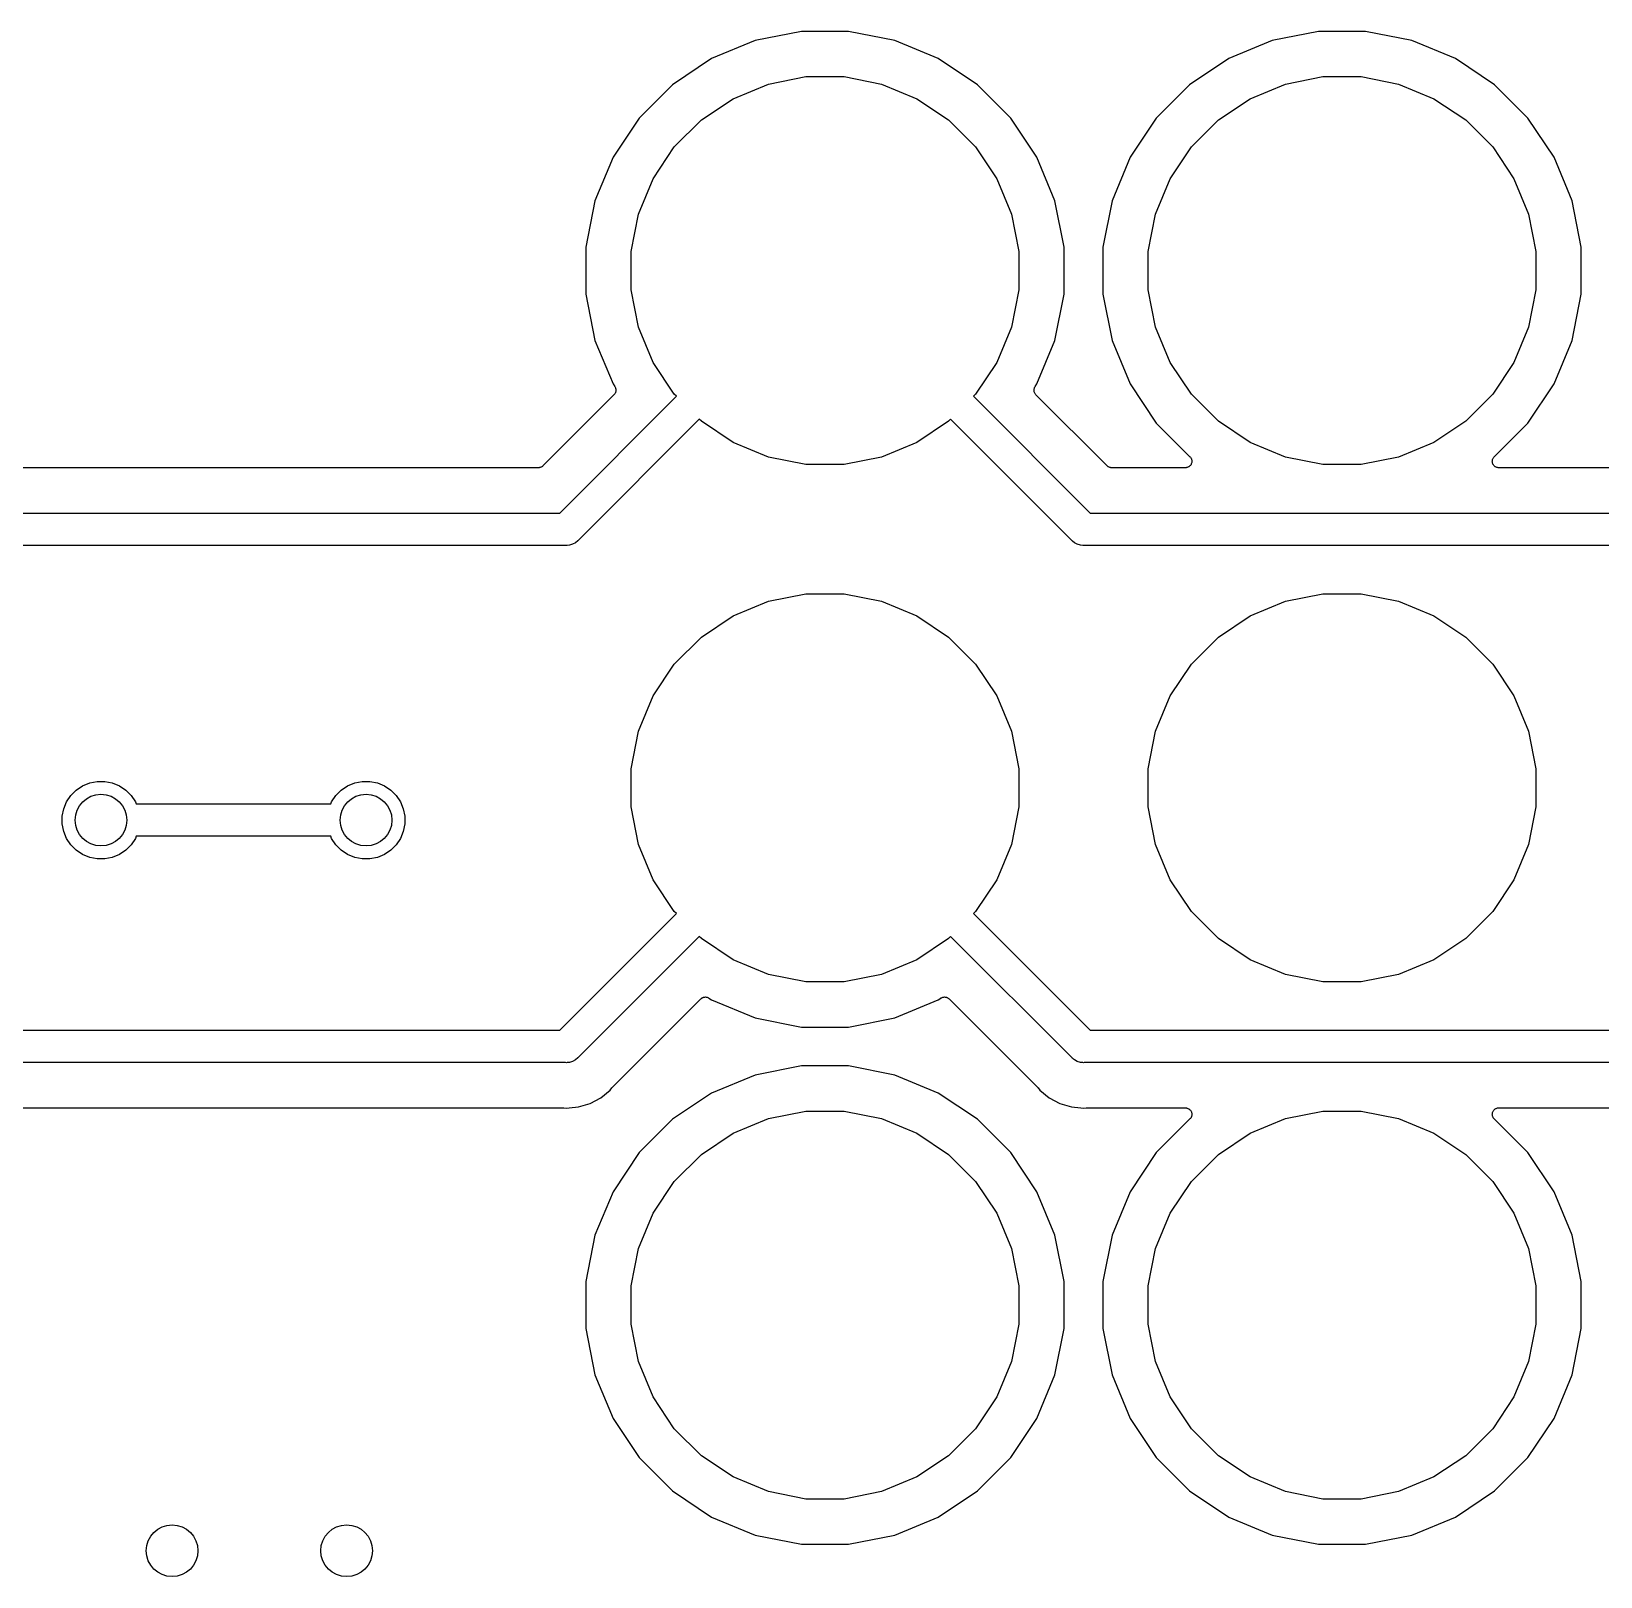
# Model space of a CAD drawing. Extents: x 3.36 to 8.33, y -5.94 to -3.6.
# Drawn here: x 6.1205 to 6.5984, y -5.4606 to -4.9902 of the extents above; entities that cross this region are included whole.
import ezdxf

# ---------------------------------------------------------------- set-up
doc = ezdxf.new("R2010")
doc.units = 0
doc.header["$MEASUREMENT"] = 0
doc.layers.add('BLACK', color=7, linetype='CONTINUOUS')

msp = doc.modelspace()

# ---------------------------------------------------------------- linework, layer by layer
at = {"layer": 'BLACK', "linetype": 'CONTINUOUS'}
for p, q in [((6.34096, -4.99296), (6.3277, -4.99845)), ((6.35503, -4.99016), (6.34096, -4.99296)), ((6.36938, -4.99016), (6.35503, -4.99016)), ((6.38345, -4.99296), (6.36938, -4.99016)), ((6.3967, -4.99845), (6.38345, -4.99296)), ((6.49844, -4.99296), (6.48518, -4.99845)), ((6.51251, -4.99016), (6.49844, -4.99296)), ((6.52686, -4.99016), (6.51251, -4.99016)), ((6.54093, -4.99296), (6.52686, -4.99016)), ((6.55419, -4.99845), (6.54093, -4.99296)), ((6.3277, -4.99845), (6.31578, -5.00642)), ((6.40863, -5.00642), (6.3967, -4.99845)), ((6.48518, -4.99845), (6.47326, -5.00642)), ((6.56611, -5.00642), (6.55419, -4.99845)), ((6.31578, -5.00642), (6.30563, -5.01656)), ((6.33423, -5.01066), (6.34498, -5.00621)), ((6.34498, -5.00621), (6.35639, -5.00394)), ((6.35639, -5.00394), (6.36802, -5.00394)), ((6.36802, -5.00394), (6.37943, -5.00621)), ((6.37943, -5.00621), (6.39018, -5.01066)), ((6.41878, -5.01656), (6.40863, -5.00642)), ((6.47326, -5.00642), (6.46311, -5.01656)), ((6.49171, -5.01066), (6.50246, -5.00621)), ((6.50246, -5.00621), (6.51387, -5.00394)), ((6.51387, -5.00394), (6.5255, -5.00394)), ((6.5255, -5.00394), (6.53691, -5.00621)), ((6.53691, -5.00621), (6.54766, -5.01066)), ((6.57626, -5.01656), (6.56611, -5.00642)), ((6.32456, -5.01712), (6.33423, -5.01066)), ((6.39018, -5.01066), (6.39985, -5.01712)), ((6.48204, -5.01712), (6.49171, -5.01066)), ((6.54766, -5.01066), (6.55733, -5.01712)), ((6.30563, -5.01656), (6.29766, -5.02849)), ((6.31633, -5.02535), (6.32456, -5.01712)), ((6.39985, -5.01712), (6.40808, -5.02535)), ((6.42675, -5.02849), (6.41878, -5.01656)), ((6.46311, -5.01656), (6.45514, -5.02849)), ((6.47381, -5.02535), (6.48204, -5.01712)), ((6.55733, -5.01712), (6.56556, -5.02535)), ((6.58423, -5.02849), (6.57626, -5.01656)), ((6.30987, -5.03502), (6.31633, -5.02535)), ((6.40808, -5.02535), (6.41454, -5.03502)), ((6.46735, -5.03502), (6.47381, -5.02535)), ((6.56556, -5.02535), (6.57202, -5.03502)), ((6.29766, -5.02849), (6.29217, -5.04175)), ((6.43224, -5.04175), (6.42675, -5.02849)), ((6.45514, -5.02849), (6.44965, -5.04175)), ((6.58972, -5.04175), (6.58423, -5.02849)), ((6.30542, -5.04577), (6.30987, -5.03502)), ((6.41454, -5.03502), (6.41899, -5.04577)), ((6.4629, -5.04577), (6.46735, -5.03502)), ((6.57202, -5.03502), (6.57647, -5.04577)), ((6.29217, -5.04175), (6.28937, -5.05582)), ((6.43504, -5.05582), (6.43224, -5.04175)), ((6.44965, -5.04175), (6.44685, -5.05582)), ((6.59252, -5.05582), (6.58972, -5.04175)), ((6.30315, -5.05718), (6.30542, -5.04577)), ((6.41899, -5.04577), (6.42126, -5.05718)), ((6.46063, -5.05718), (6.4629, -5.04577)), ((6.57647, -5.04577), (6.57874, -5.05718)), ((6.28937, -5.05582), (6.28937, -5.07017)), ((6.43504, -5.07017), (6.43504, -5.05582)), ((6.44685, -5.05582), (6.44685, -5.07017)), ((6.59252, -5.07017), (6.59252, -5.05582)), ((6.30315, -5.06881), (6.30315, -5.05718)), ((6.42126, -5.05718), (6.42126, -5.06881)), ((6.46063, -5.06881), (6.46063, -5.05718)), ((6.57874, -5.05718), (6.57874, -5.06881)), ((6.28937, -5.07017), (6.29217, -5.08424)), ((6.30542, -5.08022), (6.30315, -5.06881)), ((6.42126, -5.06881), (6.41899, -5.08022)), ((6.43224, -5.08424), (6.43504, -5.07017)), ((6.44685, -5.07017), (6.44965, -5.08424)), ((6.4629, -5.08022), (6.46063, -5.06881)), ((6.57874, -5.06881), (6.57647, -5.08022)), ((6.58972, -5.08424), (6.59252, -5.07017)), ((6.29217, -5.08424), (6.29766, -5.09749)), ((6.30987, -5.09097), (6.30542, -5.08022)), ((6.41899, -5.08022), (6.41454, -5.09097)), ((6.42675, -5.09749), (6.43224, -5.08424)), ((6.44965, -5.08424), (6.45514, -5.09749)), ((6.46735, -5.09097), (6.4629, -5.08022)), ((6.57647, -5.08022), (6.57202, -5.09097)), ((6.58423, -5.09749), (6.58972, -5.08424)), ((6.31633, -5.10064), (6.30987, -5.09097)), ((6.41454, -5.09097), (6.40808, -5.10064)), ((6.47381, -5.10064), (6.46735, -5.09097)), ((6.57202, -5.09097), (6.56556, -5.10064)), ((6.29766, -5.09749), (6.2982, -5.09831)), ((6.2982, -5.09831), (6.29821, -5.09832)), ((6.29821, -5.09832), (6.29821, -5.09832)), ((6.29821, -5.09832), (6.29821, -5.09832)), ((6.29821, -5.09832), (6.29822, -5.09833)), ((6.29822, -5.09833), (6.2983, -5.09849)), ((6.2983, -5.09849), (6.29839, -5.09866)), ((6.29839, -5.09866), (6.29839, -5.09866)), ((6.29839, -5.09866), (6.29839, -5.09867)), ((6.29839, -5.09867), (6.29845, -5.09885)), ((6.29845, -5.09885), (6.2985, -5.09902)), ((6.2985, -5.09902), (6.2985, -5.09903)), ((6.2985, -5.09903), (6.2985, -5.09904)), ((6.2985, -5.09904), (6.29852, -5.09922)), ((6.42589, -5.0992), (6.42591, -5.09901)), ((6.42591, -5.09901), (6.42592, -5.099)), ((6.42592, -5.099), (6.42597, -5.09882)), ((6.42592, -5.099), (6.42592, -5.099)), ((6.42597, -5.09882), (6.42602, -5.09864)), ((6.42602, -5.09864), (6.42603, -5.09864)), ((6.42603, -5.09863), (6.42612, -5.09847)), ((6.42603, -5.09864), (6.42603, -5.09863)), ((6.42612, -5.09847), (6.42621, -5.09831)), ((6.42621, -5.09831), (6.42675, -5.09749)), ((6.45514, -5.09749), (6.46311, -5.10942)), ((6.57626, -5.10942), (6.58423, -5.09749)), ((6.29796, -5.10079), (6.2763, -5.12245)), ((6.28143, -5.13681), (6.31697, -5.10127)), ((6.29808, -5.10065), (6.29796, -5.10079)), ((6.29819, -5.10051), (6.29808, -5.10065)), ((6.2982, -5.1005), (6.29819, -5.10051)), ((6.29829, -5.10033), (6.2982, -5.10049)), ((6.2982, -5.10049), (6.2982, -5.1005)), ((6.29838, -5.10017), (6.29829, -5.10033)), ((6.29844, -5.09998), (6.29838, -5.10016)), ((6.29838, -5.10016), (6.29838, -5.10016)), ((6.29838, -5.10016), (6.29838, -5.10017)), ((6.29849, -5.0998), (6.29844, -5.09998)), ((6.2985, -5.09979), (6.29849, -5.0998)), ((6.29849, -5.0998), (6.29849, -5.0998)), ((6.29852, -5.0996), (6.2985, -5.09979)), ((6.29852, -5.09922), (6.29853, -5.09941)), ((6.29853, -5.09942), (6.29852, -5.0996)), ((6.29853, -5.09941), (6.29853, -5.09941)), ((6.29853, -5.09941), (6.29853, -5.09942)), ((6.31697, -5.10127), (6.31633, -5.10064)), ((6.40808, -5.10064), (6.40744, -5.10127)), ((6.40744, -5.10127), (6.44298, -5.13681)), ((6.42587, -5.09938), (6.42589, -5.0992)), ((6.42588, -5.09939), (6.42587, -5.09938)), ((6.42589, -5.09958), (6.42587, -5.09939)), ((6.42587, -5.09939), (6.42588, -5.09939)), ((6.42591, -5.09976), (6.42589, -5.09958)), ((6.42591, -5.09977), (6.42591, -5.09976)), ((6.42591, -5.09978), (6.42591, -5.09977)), ((6.42596, -5.09995), (6.42591, -5.09978)), ((6.42602, -5.10013), (6.42596, -5.09995)), ((6.42602, -5.10014), (6.42602, -5.10013)), ((6.42611, -5.10031), (6.42602, -5.10014)), ((6.42602, -5.10014), (6.42602, -5.10014)), ((6.42619, -5.10047), (6.42611, -5.10031)), ((6.4262, -5.10048), (6.42619, -5.10047)), ((6.42632, -5.10063), (6.4262, -5.10048)), ((6.4262, -5.10048), (6.4262, -5.10048)), ((6.42643, -5.10077), (6.42632, -5.10063)), ((6.42644, -5.10078), (6.42643, -5.10077)), ((6.42645, -5.10079), (6.42644, -5.10078)), ((6.42644, -5.10078), (6.42644, -5.10078)), ((6.42644, -5.10078), (6.42644, -5.10078)), ((6.44811, -5.12245), (6.42645, -5.10079)), ((6.48204, -5.10886), (6.47381, -5.10064)), ((6.56556, -5.10064), (6.55733, -5.10886)), ((6.32393, -5.10823), (6.28712, -5.14504)), ((6.32456, -5.10886), (6.32393, -5.10823)), ((6.40048, -5.10823), (6.39985, -5.10886)), ((6.43729, -5.14504), (6.40048, -5.10823)), ((6.33423, -5.11533), (6.32456, -5.10886)), ((6.39985, -5.10886), (6.39018, -5.11533)), ((6.46311, -5.10942), (6.47336, -5.11967)), ((6.49171, -5.11533), (6.48204, -5.10886)), ((6.55733, -5.10886), (6.54766, -5.11533)), ((6.56601, -5.11967), (6.57626, -5.10942)), ((6.34498, -5.11978), (6.33423, -5.11533)), ((6.39018, -5.11533), (6.37943, -5.11978)), ((6.50246, -5.11978), (6.49171, -5.11533)), ((6.54766, -5.11533), (6.53691, -5.11978)), ((6.2749, -5.12303), (5.93748, -5.12303)), ((6.27508, -5.12301), (6.2749, -5.12303)), ((6.27527, -5.123), (6.27508, -5.12301)), ((6.27528, -5.123), (6.27527, -5.123)), ((6.27529, -5.12299), (6.27528, -5.123)), ((6.27546, -5.12294), (6.27529, -5.12299)), ((6.27563, -5.12289), (6.27546, -5.12294)), ((6.27564, -5.12289), (6.27563, -5.12289)), ((6.27565, -5.12288), (6.27564, -5.12289)), ((6.27581, -5.1228), (6.27565, -5.12288)), ((6.27598, -5.12271), (6.27581, -5.1228)), ((6.27599, -5.1227), (6.27598, -5.12271)), ((6.27598, -5.12271), (6.27598, -5.12271)), ((6.27614, -5.12259), (6.27599, -5.1227)), ((6.27628, -5.12247), (6.27614, -5.12259)), ((6.27629, -5.12246), (6.27628, -5.12247)), ((6.2763, -5.12245), (6.27629, -5.12246)), ((6.27629, -5.12246), (6.27629, -5.12246)), ((6.27629, -5.12246), (6.27629, -5.12246)), ((6.35639, -5.12205), (6.34498, -5.11978)), ((6.36802, -5.12205), (6.35639, -5.12205)), ((6.37943, -5.11978), (6.36802, -5.12205)), ((6.44825, -5.12257), (6.44811, -5.12245)), ((6.44839, -5.12269), (6.44825, -5.12257)), ((6.4484, -5.12269), (6.44839, -5.12269)), ((6.44841, -5.1227), (6.4484, -5.12269)), ((6.44857, -5.12279), (6.44841, -5.1227)), ((6.44873, -5.12287), (6.44857, -5.12279)), ((6.44874, -5.12288), (6.44873, -5.12287)), ((6.44875, -5.12288), (6.44874, -5.12288)), ((6.44893, -5.12293), (6.44875, -5.12288)), ((6.4491, -5.12299), (6.44893, -5.12293)), ((6.44911, -5.12299), (6.4491, -5.12299)), ((6.44912, -5.12299), (6.44911, -5.12299)), ((6.4493, -5.12301), (6.44912, -5.12299)), ((6.44948, -5.12303), (6.4493, -5.12301)), ((6.4495, -5.12303), (6.44948, -5.12303)), ((6.44951, -5.12303), (6.4495, -5.12303)), ((6.4495, -5.12303), (6.4495, -5.12303)), ((6.4495, -5.12303), (6.4495, -5.12303)), ((6.47197, -5.12303), (6.44951, -5.12303)), ((6.47215, -5.12301), (6.47197, -5.12303)), ((6.47234, -5.123), (6.47215, -5.12301)), ((6.47235, -5.12299), (6.47234, -5.123)), ((6.47253, -5.12294), (6.47235, -5.12299)), ((6.47235, -5.12299), (6.47235, -5.12299)), ((6.47271, -5.12289), (6.47253, -5.12294)), ((6.47272, -5.12288), (6.47271, -5.12289)), ((6.47289, -5.12279), (6.47272, -5.12288)), ((6.47272, -5.12288), (6.47272, -5.12288)), ((6.47305, -5.12271), (6.47289, -5.12279)), ((6.47306, -5.1227), (6.47305, -5.1227)), ((6.47305, -5.1227), (6.47305, -5.12271)), ((6.47321, -5.12258), (6.47306, -5.1227)), ((6.47335, -5.12246), (6.47321, -5.12258)), ((6.47336, -5.12246), (6.47335, -5.12246)), ((6.47335, -5.12246), (6.47335, -5.12246)), ((6.47336, -5.11967), (6.47337, -5.11969)), ((6.47348, -5.12231), (6.47336, -5.12246)), ((6.47337, -5.11969), (6.47337, -5.11969)), ((6.47337, -5.11969), (6.47338, -5.11969)), ((6.47338, -5.11969), (6.47338, -5.11969)), ((6.47338, -5.11969), (6.47349, -5.11983)), ((6.4736, -5.12217), (6.47348, -5.12231)), ((6.47349, -5.11983), (6.47362, -5.11999)), ((6.47369, -5.12199), (6.4736, -5.12216)), ((6.4736, -5.12216), (6.4736, -5.12217)), ((6.4736, -5.12217), (6.4736, -5.12217)), ((6.47362, -5.11999), (6.47362, -5.11999)), ((6.47362, -5.11999), (6.47362, -5.11999)), ((6.47362, -5.11999), (6.47371, -5.12016)), ((6.47378, -5.12183), (6.47369, -5.12199)), ((6.47371, -5.12016), (6.47379, -5.12033)), ((6.47384, -5.12164), (6.47378, -5.12183)), ((6.47378, -5.12183), (6.47378, -5.12183)), ((6.47378, -5.12183), (6.47378, -5.12183)), ((6.47379, -5.12033), (6.47379, -5.12033)), ((6.47379, -5.12033), (6.4738, -5.12033)), ((6.4738, -5.12033), (6.47385, -5.12052)), ((6.4739, -5.12147), (6.47384, -5.12164)), ((6.47385, -5.12052), (6.4739, -5.12069)), ((6.4739, -5.12069), (6.4739, -5.1207)), ((6.4739, -5.1207), (6.4739, -5.1207)), ((6.4739, -5.1207), (6.47392, -5.12089)), ((6.47392, -5.12127), (6.4739, -5.12146)), ((6.4739, -5.12146), (6.4739, -5.12146)), ((6.4739, -5.12146), (6.4739, -5.12147)), ((6.47392, -5.12089), (6.47394, -5.12108)), ((6.47394, -5.12108), (6.47392, -5.12127)), ((6.47394, -5.12108), (6.47394, -5.12108)), ((6.47394, -5.12108), (6.47394, -5.12108)), ((6.51387, -5.12205), (6.50246, -5.11978)), ((6.5255, -5.12205), (6.51387, -5.12205)), ((6.53691, -5.11978), (6.5255, -5.12205)), ((6.56543, -5.12105), (6.56545, -5.12086)), ((6.56543, -5.12106), (6.56543, -5.12105)), ((6.56543, -5.12105), (6.56543, -5.12105)), ((6.56545, -5.12125), (6.56543, -5.12106)), ((6.56545, -5.12086), (6.56547, -5.12067)), ((6.56547, -5.12143), (6.56545, -5.12125)), ((6.56547, -5.12067), (6.56553, -5.12048)), ((6.56547, -5.12067), (6.56547, -5.12067)), ((6.56547, -5.12067), (6.56547, -5.12067)), ((6.56547, -5.12144), (6.56547, -5.12143)), ((6.56547, -5.12143), (6.56547, -5.12143)), ((6.56552, -5.12162), (6.56547, -5.12144)), ((6.56558, -5.1218), (6.56552, -5.12162)), ((6.56553, -5.12048), (6.56558, -5.12031)), ((6.56558, -5.12031), (6.56559, -5.1203)), ((6.56558, -5.12181), (6.56558, -5.1218)), ((6.56558, -5.1218), (6.56558, -5.1218)), ((6.56567, -5.12198), (6.56558, -5.12181)), ((6.56559, -5.1203), (6.56568, -5.12013)), ((6.56559, -5.1203), (6.56559, -5.1203)), ((6.56575, -5.12214), (6.56567, -5.12198)), ((6.56568, -5.12013), (6.56577, -5.11997)), ((6.56576, -5.12214), (6.56575, -5.12214)), ((6.56576, -5.12215), (6.56576, -5.12214)), ((6.56588, -5.1223), (6.56576, -5.12215)), ((6.56577, -5.11996), (6.56589, -5.11981)), ((6.56577, -5.11997), (6.56577, -5.11996)), ((6.56577, -5.11997), (6.56577, -5.11997)), ((6.566, -5.12244), (6.56588, -5.1223)), ((6.56589, -5.11981), (6.56601, -5.11967)), ((6.566, -5.12245), (6.566, -5.12244)), ((6.566, -5.12244), (6.566, -5.12244)), ((6.56614, -5.12257), (6.566, -5.12245)), ((6.56601, -5.11967), (6.56601, -5.11967)), ((6.56601, -5.11967), (6.56601, -5.11967)), ((6.56601, -5.11967), (6.56601, -5.11967)), ((6.56629, -5.12269), (6.56614, -5.12257)), ((6.5663, -5.12269), (6.56629, -5.12269)), ((6.56629, -5.12269), (6.56629, -5.12269)), ((6.56646, -5.12278), (6.5663, -5.12269)), ((6.56663, -5.12287), (6.56646, -5.12278)), ((6.56681, -5.12293), (6.56663, -5.12287)), ((6.56663, -5.12287), (6.56663, -5.12287)), ((6.56663, -5.12287), (6.56663, -5.12287)), ((6.56699, -5.12299), (6.56681, -5.12293)), ((6.567, -5.12299), (6.56699, -5.12299)), ((6.56719, -5.12301), (6.567, -5.12299)), ((6.567, -5.12299), (6.567, -5.12299)), ((6.56737, -5.12303), (6.56719, -5.12301)), ((6.56738, -5.12303), (6.56737, -5.12303)), ((6.5674, -5.12303), (6.56738, -5.12303)), ((6.56738, -5.12303), (6.56738, -5.12303)), ((6.56738, -5.12303), (6.56738, -5.12303)), ((6.78048, -5.12303), (6.5674, -5.12303)), ((5.81306, -5.13681), (6.28143, -5.13681)), ((6.44298, -5.13681), (6.78125, -5.13681)), ((6.28322, -5.14665), (5.81126, -5.14665)), ((6.28346, -5.14668), (6.28322, -5.14665)), ((6.28371, -5.14665), (6.28346, -5.14668)), ((6.28443, -5.14658), (6.28371, -5.14665)), ((6.28371, -5.14665), (6.28371, -5.14665)), ((6.28536, -5.1463), (6.28443, -5.14658)), ((6.28621, -5.14584), (6.28536, -5.1463)), ((6.28696, -5.14523), (6.28621, -5.14584)), ((6.28712, -5.14504), (6.28696, -5.14523)), ((6.43745, -5.14523), (6.43729, -5.14504)), ((6.43764, -5.14538), (6.43745, -5.14523)), ((6.4382, -5.14584), (6.43764, -5.14538)), ((6.43764, -5.14538), (6.43764, -5.14538)), ((6.43861, -5.14607), (6.4382, -5.14584)), ((6.43905, -5.1463), (6.43861, -5.14607)), ((6.43998, -5.14658), (6.43905, -5.1463)), ((6.4407, -5.14665), (6.43998, -5.14658)), ((6.44094, -5.14668), (6.4407, -5.14665)), ((6.4407, -5.14665), (6.4407, -5.14665)), ((6.44119, -5.14665), (6.44094, -5.14668)), ((6.77657, -5.14665), (6.44119, -5.14665)), ((6.33423, -5.16814), (6.34498, -5.16369)), ((6.34498, -5.16369), (6.35639, -5.16142)), ((6.35639, -5.16142), (6.36802, -5.16142)), ((6.36802, -5.16142), (6.37943, -5.16369)), ((6.37943, -5.16369), (6.39018, -5.16814)), ((6.49171, -5.16814), (6.50246, -5.16369)), ((6.50246, -5.16369), (6.51387, -5.16142)), ((6.51387, -5.16142), (6.5255, -5.16142)), ((6.5255, -5.16142), (6.53691, -5.16369)), ((6.53691, -5.16369), (6.54766, -5.16814)), ((6.32456, -5.1746), (6.33423, -5.16814)), ((6.39018, -5.16814), (6.39985, -5.1746)), ((6.48204, -5.1746), (6.49171, -5.16814)), ((6.54766, -5.16814), (6.55733, -5.1746)), ((6.31633, -5.18283), (6.32456, -5.1746)), ((6.39985, -5.1746), (6.40808, -5.18283)), ((6.47381, -5.18283), (6.48204, -5.1746)), ((6.55733, -5.1746), (6.56556, -5.18283)), ((6.30987, -5.1925), (6.31633, -5.18283)), ((6.40808, -5.18283), (6.41454, -5.1925)), ((6.46735, -5.1925), (6.47381, -5.18283)), ((6.56556, -5.18283), (6.57202, -5.1925)), ((6.30542, -5.20325), (6.30987, -5.1925)), ((6.41454, -5.1925), (6.41899, -5.20325)), ((6.4629, -5.20325), (6.46735, -5.1925)), ((6.57202, -5.1925), (6.57647, -5.20325)), ((6.30315, -5.21466), (6.30542, -5.20325)), ((6.41899, -5.20325), (6.42126, -5.21466)), ((6.46063, -5.21466), (6.4629, -5.20325)), ((6.57647, -5.20325), (6.57874, -5.21466)), ((6.13829, -5.21896), (6.14057, -5.2185)), ((6.14057, -5.2185), (6.1429, -5.2185)), ((6.1429, -5.2185), (6.14518, -5.21896)), ((6.219, -5.21896), (6.22128, -5.2185)), ((6.22128, -5.2185), (6.2236, -5.2185)), ((6.2236, -5.2185), (6.22589, -5.21896)), ((6.30315, -5.22629), (6.30315, -5.21466)), ((6.42126, -5.21466), (6.42126, -5.22629)), ((6.46063, -5.22629), (6.46063, -5.21466)), ((6.57874, -5.21466), (6.57874, -5.22629)), ((6.13127, -5.22472), (6.13256, -5.22279)), ((6.13256, -5.22279), (6.1342, -5.22114)), ((6.1342, -5.22114), (6.13614, -5.21985)), ((6.13614, -5.21985), (6.13829, -5.21896)), ((6.14518, -5.21896), (6.14733, -5.21985)), ((6.14733, -5.21985), (6.14926, -5.22114)), ((6.14926, -5.22114), (6.15091, -5.22279)), ((6.15091, -5.22279), (6.1522, -5.22472)), ((6.21197, -5.22472), (6.21327, -5.22279)), ((6.21327, -5.22279), (6.21491, -5.22114)), ((6.21491, -5.22114), (6.21685, -5.21985)), ((6.21685, -5.21985), (6.219, -5.21896)), ((6.22589, -5.21896), (6.22804, -5.21985)), ((6.22804, -5.21985), (6.22997, -5.22114)), ((6.22997, -5.22114), (6.23162, -5.22279)), ((6.23162, -5.22279), (6.23291, -5.22472)), ((6.12992, -5.22915), (6.13038, -5.22687)), ((6.13038, -5.22687), (6.13127, -5.22472)), ((6.1522, -5.22472), (6.15248, -5.22539)), ((6.15248, -5.22539), (6.2117, -5.22539)), ((6.2117, -5.22539), (6.21197, -5.22472)), ((6.23291, -5.22472), (6.2338, -5.22687)), ((6.2338, -5.22687), (6.23425, -5.22915)), ((6.30542, -5.2377), (6.30315, -5.22629)), ((6.42126, -5.22629), (6.41899, -5.2377)), ((6.4629, -5.2377), (6.46063, -5.22629)), ((6.57874, -5.22629), (6.57647, -5.2377)), ((6.12992, -5.23148), (6.12992, -5.22915)), ((6.13038, -5.23376), (6.12992, -5.23148)), ((6.23425, -5.23148), (6.2338, -5.23376)), ((6.23425, -5.22915), (6.23425, -5.23148)), ((6.13127, -5.23591), (6.13038, -5.23376)), ((6.13256, -5.23784), (6.13127, -5.23591)), ((6.1522, -5.23591), (6.15091, -5.23784)), ((6.15248, -5.23524), (6.1522, -5.23591)), ((6.2117, -5.23524), (6.15248, -5.23524)), ((6.21197, -5.23591), (6.2117, -5.23524)), ((6.21327, -5.23784), (6.21197, -5.23591)), ((6.23291, -5.23591), (6.23162, -5.23784)), ((6.2338, -5.23376), (6.23291, -5.23591)), ((6.30987, -5.24845), (6.30542, -5.2377)), ((6.41899, -5.2377), (6.41454, -5.24845)), ((6.46735, -5.24845), (6.4629, -5.2377)), ((6.57647, -5.2377), (6.57202, -5.24845)), ((6.1342, -5.23949), (6.13256, -5.23784)), ((6.13614, -5.24078), (6.1342, -5.23949)), ((6.13829, -5.24167), (6.13614, -5.24078)), ((6.14057, -5.24213), (6.13829, -5.24167)), ((6.1429, -5.24213), (6.14057, -5.24213)), ((6.14518, -5.24167), (6.1429, -5.24213)), ((6.14733, -5.24078), (6.14518, -5.24167)), ((6.14926, -5.23949), (6.14733, -5.24078)), ((6.15091, -5.23784), (6.14926, -5.23949)), ((6.21491, -5.23949), (6.21327, -5.23784)), ((6.21685, -5.24078), (6.21491, -5.23949)), ((6.219, -5.24167), (6.21685, -5.24078)), ((6.22128, -5.24213), (6.219, -5.24167)), ((6.2236, -5.24213), (6.22128, -5.24213)), ((6.22589, -5.24167), (6.2236, -5.24213)), ((6.22804, -5.24078), (6.22589, -5.24167)), ((6.22997, -5.23949), (6.22804, -5.24078)), ((6.23162, -5.23784), (6.22997, -5.23949)), ((6.31633, -5.25812), (6.30987, -5.24845)), ((6.41454, -5.24845), (6.40808, -5.25812)), ((6.47381, -5.25812), (6.46735, -5.24845)), ((6.57202, -5.24845), (6.56556, -5.25812)), ((6.28143, -5.29429), (6.31697, -5.25875)), ((6.31697, -5.25875), (6.31633, -5.25812)), ((6.40808, -5.25812), (6.40744, -5.25875)), ((6.40744, -5.25875), (6.44298, -5.29429)), ((6.48204, -5.26634), (6.47381, -5.25812)), ((6.56556, -5.25812), (6.55733, -5.26634)), ((6.32393, -5.26571), (6.28712, -5.30252)), ((6.32456, -5.26634), (6.32393, -5.26571)), ((6.33423, -5.27281), (6.32456, -5.26634)), ((6.39985, -5.26634), (6.39018, -5.27281)), ((6.40048, -5.26571), (6.39985, -5.26634)), ((6.43729, -5.30252), (6.40048, -5.26571)), ((6.49171, -5.27281), (6.48204, -5.26634)), ((6.55733, -5.26634), (6.54766, -5.27281)), ((6.34498, -5.27726), (6.33423, -5.27281)), ((6.39018, -5.27281), (6.37943, -5.27726)), ((6.50246, -5.27726), (6.49171, -5.27281)), ((6.54766, -5.27281), (6.53691, -5.27726)), ((6.35639, -5.27953), (6.34498, -5.27726)), ((6.36802, -5.27953), (6.35639, -5.27953)), ((6.37943, -5.27726), (6.36802, -5.27953)), ((6.51387, -5.27953), (6.50246, -5.27726)), ((6.5255, -5.27953), (6.51387, -5.27953)), ((6.53691, -5.27726), (6.5255, -5.27953)), ((6.29741, -5.31172), (6.32441, -5.28472)), ((6.32441, -5.28471), (6.32442, -5.2847)), ((6.32441, -5.28472), (6.32441, -5.28471)), ((6.32441, -5.28471), (6.32441, -5.28471)), ((6.32441, -5.28471), (6.32441, -5.28471)), ((6.32442, -5.2847), (6.32457, -5.28459)), ((6.32457, -5.28459), (6.32471, -5.28447)), ((6.32471, -5.28447), (6.32472, -5.28446)), ((6.32472, -5.28446), (6.32473, -5.28446)), ((6.32473, -5.28446), (6.32489, -5.28437)), ((6.32489, -5.28437), (6.32505, -5.28429)), ((6.32505, -5.28429), (6.32506, -5.28429)), ((6.32506, -5.28429), (6.32507, -5.28428)), ((6.32507, -5.28428), (6.32524, -5.28423)), ((6.32524, -5.28423), (6.32542, -5.28418)), ((6.32542, -5.28418), (6.32543, -5.28418)), ((6.32543, -5.28418), (6.32544, -5.28418)), ((6.32544, -5.28418), (6.32562, -5.28416)), ((6.32562, -5.28416), (6.3258, -5.28414)), ((6.3258, -5.28414), (6.32581, -5.28414)), ((6.32581, -5.28414), (6.32582, -5.28414)), ((6.32582, -5.28414), (6.326, -5.28416)), ((6.326, -5.28416), (6.32618, -5.28418)), ((6.32618, -5.28418), (6.32619, -5.28418)), ((6.32619, -5.28418), (6.3262, -5.28418)), ((6.3262, -5.28418), (6.32637, -5.28424)), ((6.32637, -5.28424), (6.32655, -5.28429)), ((6.32655, -5.28429), (6.32656, -5.2843)), ((6.32656, -5.2843), (6.32657, -5.2843)), ((6.32657, -5.2843), (6.32673, -5.28439)), ((6.32673, -5.28439), (6.32689, -5.28447)), ((6.32689, -5.28447), (6.3277, -5.28502)), ((6.3277, -5.28502), (6.34096, -5.29051)), ((6.38345, -5.29051), (6.3967, -5.28502)), ((6.3967, -5.28502), (6.39752, -5.28447)), ((6.39752, -5.28447), (6.39753, -5.28447)), ((6.39753, -5.28447), (6.39754, -5.28446)), ((6.39753, -5.28447), (6.39753, -5.28447)), ((6.39753, -5.28447), (6.39753, -5.28447)), ((6.39754, -5.28446), (6.3977, -5.28438)), ((6.3977, -5.28438), (6.39787, -5.28429)), ((6.39787, -5.28429), (6.39788, -5.28429)), ((6.39788, -5.28428), (6.39806, -5.28423)), ((6.39788, -5.28429), (6.39788, -5.28428)), ((6.39806, -5.28423), (6.39824, -5.28418)), ((6.39824, -5.28418), (6.39824, -5.28418)), ((6.39824, -5.28418), (6.39825, -5.28418)), ((6.39825, -5.28418), (6.39843, -5.28416)), ((6.39843, -5.28416), (6.39862, -5.28414)), ((6.39862, -5.28414), (6.39863, -5.28414)), ((6.39863, -5.28414), (6.39863, -5.28414)), ((6.39863, -5.28414), (6.39882, -5.28416)), ((6.39882, -5.28416), (6.399, -5.28418)), ((6.399, -5.28418), (6.39901, -5.28418)), ((6.39901, -5.28418), (6.39902, -5.28418)), ((6.39902, -5.28418), (6.39919, -5.28424)), ((6.39919, -5.28424), (6.39937, -5.28429)), ((6.39937, -5.28429), (6.39938, -5.2843)), ((6.39938, -5.2843), (6.39938, -5.2843)), ((6.39938, -5.2843), (6.39954, -5.28439)), ((6.39954, -5.28439), (6.39971, -5.28447)), ((6.39971, -5.28447), (6.39971, -5.28448)), ((6.39971, -5.28448), (6.39972, -5.28448)), ((6.39972, -5.28448), (6.39986, -5.2846)), ((6.39986, -5.2846), (6.4, -5.28472)), ((6.4, -5.28472), (6.427, -5.31172)), ((5.81306, -5.29429), (6.28143, -5.29429)), ((6.34096, -5.29051), (6.35503, -5.29331)), ((6.35503, -5.29331), (6.36938, -5.29331)), ((6.36938, -5.29331), (6.38345, -5.29051)), ((6.44298, -5.29429), (6.67429, -5.29429)), ((6.28322, -5.30413), (5.81126, -5.30413)), ((6.28346, -5.30416), (6.28322, -5.30413)), ((6.28371, -5.30413), (6.28346, -5.30416)), ((6.28443, -5.30406), (6.28371, -5.30413)), ((6.28371, -5.30413), (6.28371, -5.30413)), ((6.28536, -5.30378), (6.28443, -5.30406)), ((6.28621, -5.30332), (6.28536, -5.30378)), ((6.28696, -5.30271), (6.28621, -5.30332)), ((6.28712, -5.30252), (6.28696, -5.30271)), ((6.43745, -5.30271), (6.43729, -5.30252)), ((6.43764, -5.30286), (6.43745, -5.30271)), ((6.4382, -5.30332), (6.43764, -5.30286)), ((6.43764, -5.30286), (6.43764, -5.30286)), ((6.43905, -5.30378), (6.4382, -5.30332)), ((6.43998, -5.30406), (6.43905, -5.30378)), ((6.4407, -5.30413), (6.43998, -5.30406)), ((6.44094, -5.30416), (6.4407, -5.30413)), ((6.4407, -5.30413), (6.4407, -5.30413)), ((6.44119, -5.30413), (6.44094, -5.30416)), ((6.67429, -5.30413), (6.44119, -5.30413)), ((6.34096, -5.30792), (6.3277, -5.31341)), ((6.35503, -5.30512), (6.34096, -5.30792)), ((6.36938, -5.30512), (6.35503, -5.30512)), ((6.38345, -5.30792), (6.36938, -5.30512)), ((6.3967, -5.31341), (6.38345, -5.30792)), ((6.2939, -5.31484), (6.29675, -5.3125)), ((6.29675, -5.3125), (6.29728, -5.31186)), ((6.29728, -5.31186), (6.29729, -5.31184)), ((6.29729, -5.31184), (6.29735, -5.31178)), ((6.29735, -5.31178), (6.29741, -5.31172)), ((6.3277, -5.31341), (6.31578, -5.32138)), ((6.40863, -5.32138), (6.3967, -5.31341)), ((6.427, -5.31172), (6.42702, -5.31174)), ((6.42702, -5.31174), (6.42707, -5.3118)), ((6.42707, -5.3118), (6.42713, -5.31186)), ((6.42713, -5.31186), (6.42766, -5.3125)), ((6.42766, -5.3125), (6.43051, -5.31484)), ((5.93748, -5.31791), (6.28245, -5.31791)), ((6.28245, -5.31791), (6.28248, -5.31791)), ((6.28248, -5.31791), (6.28256, -5.31792)), ((6.28256, -5.31792), (6.28264, -5.31792)), ((6.28264, -5.31792), (6.28346, -5.318)), ((6.28346, -5.318), (6.28429, -5.31792)), ((6.28429, -5.31792), (6.28713, -5.31764)), ((6.28429, -5.31792), (6.28429, -5.31792)), ((6.28713, -5.31764), (6.29066, -5.31657)), ((6.29066, -5.31657), (6.2939, -5.31484)), ((6.34498, -5.32117), (6.35639, -5.3189)), ((6.35639, -5.3189), (6.36802, -5.3189)), ((6.36802, -5.3189), (6.37943, -5.32117)), ((6.43051, -5.31484), (6.43375, -5.31657)), ((6.43375, -5.31657), (6.43728, -5.31764)), ((6.43728, -5.31764), (6.44012, -5.31792)), ((6.44012, -5.31792), (6.44012, -5.31792)), ((6.44012, -5.31792), (6.44094, -5.318)), ((6.44094, -5.318), (6.44177, -5.31792)), ((6.44177, -5.31792), (6.44179, -5.31792)), ((6.44179, -5.31792), (6.44188, -5.31792)), ((6.44188, -5.31792), (6.44196, -5.31791)), ((6.44196, -5.31791), (6.47197, -5.31791)), ((6.47197, -5.31791), (6.47199, -5.31791)), ((6.47199, -5.31791), (6.47199, -5.31791)), ((6.47199, -5.31791), (6.47199, -5.31791)), ((6.47199, -5.31791), (6.472, -5.31791)), ((6.472, -5.31791), (6.47218, -5.31793)), ((6.47218, -5.31793), (6.47237, -5.31795)), ((6.47237, -5.31795), (6.47237, -5.31796)), ((6.47237, -5.31796), (6.47238, -5.31796)), ((6.47238, -5.31796), (6.47256, -5.31801)), ((6.47256, -5.31801), (6.47274, -5.31807)), ((6.47274, -5.31807), (6.47274, -5.31807)), ((6.47274, -5.31807), (6.47274, -5.31807)), ((6.47274, -5.31807), (6.47291, -5.31817)), ((6.47291, -5.31817), (6.47307, -5.31825)), ((6.47307, -5.31825), (6.47308, -5.31826)), ((6.47308, -5.31826), (6.47308, -5.31826)), ((6.47308, -5.31826), (6.47323, -5.31838)), ((6.47323, -5.31838), (6.47337, -5.3185)), ((6.47337, -5.3185), (6.47337, -5.3185)), ((6.47337, -5.3185), (6.47337, -5.3185)), ((6.47337, -5.3185), (6.47349, -5.31865)), ((6.47349, -5.31865), (6.47361, -5.3188)), ((6.47361, -5.3188), (6.47361, -5.3188)), ((6.47361, -5.3188), (6.47362, -5.3188)), ((6.47362, -5.3188), (6.4737, -5.31897)), ((6.50246, -5.32117), (6.51387, -5.3189)), ((6.51387, -5.3189), (6.5255, -5.3189)), ((6.5255, -5.3189), (6.53691, -5.32117)), ((6.56559, -5.31911), (6.56568, -5.31895)), ((6.56568, -5.31895), (6.56577, -5.31878)), ((6.56577, -5.31878), (6.56589, -5.31863)), ((6.56577, -5.31878), (6.56577, -5.31878)), ((6.56577, -5.31878), (6.56577, -5.31878)), ((6.56589, -5.31863), (6.56601, -5.31849)), ((6.56601, -5.31849), (6.56602, -5.31848)), ((6.56602, -5.31848), (6.56616, -5.31836)), ((6.56602, -5.31848), (6.56602, -5.31848)), ((6.56616, -5.31836), (6.56631, -5.31824)), ((6.56631, -5.31824), (6.56632, -5.31824)), ((6.56632, -5.31824), (6.56649, -5.31815)), ((6.56632, -5.31824), (6.56632, -5.31824)), ((6.56649, -5.31815), (6.56665, -5.31806)), ((6.56665, -5.31806), (6.56665, -5.31806)), ((6.56665, -5.31806), (6.56666, -5.31806)), ((6.56666, -5.31806), (6.56684, -5.318)), ((6.56684, -5.318), (6.56702, -5.31795)), ((6.56702, -5.31795), (6.56702, -5.31795)), ((6.56702, -5.31795), (6.56703, -5.31795)), ((6.56703, -5.31795), (6.56722, -5.31793)), ((6.56722, -5.31793), (6.5674, -5.31791)), ((6.5674, -5.31791), (6.66673, -5.31791)), ((6.31578, -5.32138), (6.30563, -5.33152)), ((6.33423, -5.32562), (6.34498, -5.32117)), ((6.37943, -5.32117), (6.39018, -5.32562)), ((6.41878, -5.33152), (6.40863, -5.32138)), ((6.47336, -5.32127), (6.46311, -5.33152)), ((6.47348, -5.32113), (6.47336, -5.32127)), ((6.4736, -5.32098), (6.47348, -5.32113)), ((6.47369, -5.32082), (6.4736, -5.32098)), ((6.4736, -5.32098), (6.4736, -5.32098)), ((6.4736, -5.32098), (6.4736, -5.32098)), ((6.47378, -5.32064), (6.47369, -5.32082)), ((6.4737, -5.31897), (6.47379, -5.31914)), ((6.47379, -5.32064), (6.47378, -5.32064)), ((6.47378, -5.32064), (6.47378, -5.32064)), ((6.47379, -5.31914), (6.47379, -5.31914)), ((6.47379, -5.31914), (6.47379, -5.31914)), ((6.47379, -5.31914), (6.47385, -5.31932)), ((6.47384, -5.32046), (6.47379, -5.32064)), ((6.4739, -5.32028), (6.47384, -5.32046)), ((6.47385, -5.31932), (6.4739, -5.31951)), ((6.4739, -5.31951), (6.4739, -5.31951)), ((6.4739, -5.31951), (6.4739, -5.31951)), ((6.4739, -5.31951), (6.47392, -5.3197)), ((6.47392, -5.32008), (6.4739, -5.32027)), ((6.4739, -5.32027), (6.4739, -5.32027)), ((6.4739, -5.32027), (6.4739, -5.32028)), ((6.47392, -5.3197), (6.47394, -5.31989)), ((6.47394, -5.3199), (6.47392, -5.32008)), ((6.47394, -5.31989), (6.47394, -5.31989)), ((6.47394, -5.31989), (6.47394, -5.3199)), ((6.49171, -5.32562), (6.50246, -5.32117)), ((6.53691, -5.32117), (6.54766, -5.32562)), ((6.56543, -5.31986), (6.56545, -5.31968)), ((6.56543, -5.31987), (6.56543, -5.31986)), ((6.56543, -5.31986), (6.56543, -5.31986)), ((6.56545, -5.32006), (6.56543, -5.31987)), ((6.56545, -5.31968), (6.56547, -5.31949)), ((6.56547, -5.32024), (6.56545, -5.32006)), ((6.56547, -5.31948), (6.56553, -5.3193)), ((6.56547, -5.31949), (6.56547, -5.31948)), ((6.56547, -5.31948), (6.56547, -5.31948)), ((6.56547, -5.32025), (6.56547, -5.32024)), ((6.56552, -5.32043), (6.56547, -5.32025)), ((6.56547, -5.32025), (6.56547, -5.32025)), ((6.56557, -5.32061), (6.56552, -5.32043)), ((6.56553, -5.3193), (6.56559, -5.31912)), ((6.56558, -5.32062), (6.56557, -5.32061)), ((6.56566, -5.32078), (6.56558, -5.32062)), ((6.56558, -5.32062), (6.56558, -5.32062)), ((6.56559, -5.31912), (6.56559, -5.31911)), ((6.56559, -5.31912), (6.56559, -5.31912)), ((6.56575, -5.32095), (6.56566, -5.32078)), ((6.56575, -5.32096), (6.56575, -5.32095)), ((6.56588, -5.32111), (6.56575, -5.32096)), ((6.56575, -5.32096), (6.56575, -5.32096)), ((6.56599, -5.32125), (6.56588, -5.32111)), ((6.56599, -5.32126), (6.56599, -5.32125)), ((6.566, -5.32126), (6.56599, -5.32126)), ((6.56601, -5.32127), (6.566, -5.32126)), ((6.566, -5.32126), (6.566, -5.32126)), ((6.57626, -5.33152), (6.56601, -5.32127)), ((6.32456, -5.33208), (6.33423, -5.32562)), ((6.39018, -5.32562), (6.39985, -5.33208)), ((6.48204, -5.33208), (6.49171, -5.32562)), ((6.54766, -5.32562), (6.55733, -5.33208)), ((6.30563, -5.33152), (6.29766, -5.34345)), ((6.31633, -5.34031), (6.32456, -5.33208)), ((6.39985, -5.33208), (6.40808, -5.34031)), ((6.42675, -5.34345), (6.41878, -5.33152)), ((6.46311, -5.33152), (6.45514, -5.34345)), ((6.47381, -5.34031), (6.48204, -5.33208)), ((6.55733, -5.33208), (6.56556, -5.34031)), ((6.58423, -5.34345), (6.57626, -5.33152)), ((6.30987, -5.34998), (6.31633, -5.34031)), ((6.40808, -5.34031), (6.41454, -5.34998)), ((6.46735, -5.34998), (6.47381, -5.34031)), ((6.56556, -5.34031), (6.57202, -5.34998)), ((6.29766, -5.34345), (6.29217, -5.35671)), ((6.43224, -5.35671), (6.42675, -5.34345)), ((6.45514, -5.34345), (6.44965, -5.35671)), ((6.58972, -5.35671), (6.58423, -5.34345)), ((6.30542, -5.36073), (6.30987, -5.34998)), ((6.41454, -5.34998), (6.41899, -5.36073)), ((6.4629, -5.36073), (6.46735, -5.34998)), ((6.57202, -5.34998), (6.57647, -5.36073)), ((6.29217, -5.35671), (6.28937, -5.37078)), ((6.43504, -5.37078), (6.43224, -5.35671)), ((6.44965, -5.35671), (6.44685, -5.37078)), ((6.59252, -5.37078), (6.58972, -5.35671)), ((6.30315, -5.37214), (6.30542, -5.36073)), ((6.41899, -5.36073), (6.42126, -5.37214)), ((6.46063, -5.37214), (6.4629, -5.36073)), ((6.57647, -5.36073), (6.57874, -5.37214)), ((6.28937, -5.37078), (6.28937, -5.38513)), ((6.43504, -5.38513), (6.43504, -5.37078)), ((6.44685, -5.37078), (6.44685, -5.38513)), ((6.59252, -5.38513), (6.59252, -5.37078)), ((6.30315, -5.38377), (6.30315, -5.37214)), ((6.42126, -5.37214), (6.42126, -5.38377)), ((6.46063, -5.38377), (6.46063, -5.37214)), ((6.57874, -5.37214), (6.57874, -5.38377)), ((6.28937, -5.38513), (6.29217, -5.3992)), ((6.30542, -5.39518), (6.30315, -5.38377)), ((6.42126, -5.38377), (6.41899, -5.39518)), ((6.43224, -5.3992), (6.43504, -5.38513)), ((6.44685, -5.38513), (6.44965, -5.3992)), ((6.4629, -5.39518), (6.46063, -5.38377)), ((6.57874, -5.38377), (6.57647, -5.39518)), ((6.58972, -5.3992), (6.59252, -5.38513)), ((6.30987, -5.40593), (6.30542, -5.39518)), ((6.41899, -5.39518), (6.41454, -5.40593)), ((6.46735, -5.40593), (6.4629, -5.39518)), ((6.57647, -5.39518), (6.57202, -5.40593)), ((6.29217, -5.3992), (6.29766, -5.41245)), ((6.42675, -5.41245), (6.43224, -5.3992)), ((6.44965, -5.3992), (6.45514, -5.41245)), ((6.58423, -5.41245), (6.58972, -5.3992)), ((6.31633, -5.4156), (6.30987, -5.40593)), ((6.41454, -5.40593), (6.40808, -5.4156)), ((6.47381, -5.4156), (6.46735, -5.40593)), ((6.57202, -5.40593), (6.56556, -5.4156)), ((6.29766, -5.41245), (6.30563, -5.42438)), ((6.41878, -5.42438), (6.42675, -5.41245)), ((6.45514, -5.41245), (6.46311, -5.42438)), ((6.57626, -5.42438), (6.58423, -5.41245)), ((6.32456, -5.42382), (6.31633, -5.4156)), ((6.40808, -5.4156), (6.39985, -5.42382)), ((6.48204, -5.42382), (6.47381, -5.4156)), ((6.56556, -5.4156), (6.55733, -5.42382)), ((6.33423, -5.43029), (6.32456, -5.42382)), ((6.39985, -5.42382), (6.39018, -5.43029)), ((6.49171, -5.43029), (6.48204, -5.42382)), ((6.55733, -5.42382), (6.54766, -5.43029)), ((6.30563, -5.42438), (6.31578, -5.43453)), ((6.40863, -5.43453), (6.41878, -5.42438)), ((6.46311, -5.42438), (6.47326, -5.43453)), ((6.56611, -5.43453), (6.57626, -5.42438)), ((6.34498, -5.43474), (6.33423, -5.43029)), ((6.39018, -5.43029), (6.37943, -5.43474)), ((6.50246, -5.43474), (6.49171, -5.43029)), ((6.54766, -5.43029), (6.53691, -5.43474)), ((6.31578, -5.43453), (6.3277, -5.4425)), ((6.35639, -5.43701), (6.34498, -5.43474)), ((6.36802, -5.43701), (6.35639, -5.43701)), ((6.37943, -5.43474), (6.36802, -5.43701)), ((6.3967, -5.4425), (6.40863, -5.43453)), ((6.47326, -5.43453), (6.48518, -5.4425)), ((6.51387, -5.43701), (6.50246, -5.43474)), ((6.5255, -5.43701), (6.51387, -5.43701)), ((6.53691, -5.43474), (6.5255, -5.43701)), ((6.55419, -5.4425), (6.56611, -5.43453)), ((6.3277, -5.4425), (6.34096, -5.44799)), ((6.38345, -5.44799), (6.3967, -5.4425)), ((6.48518, -5.4425), (6.49844, -5.44799)), ((6.54093, -5.44799), (6.55419, -5.4425)), ((6.34096, -5.44799), (6.35503, -5.45079)), ((6.36938, -5.45079), (6.38345, -5.44799)), ((6.49844, -5.44799), (6.51251, -5.45079)), ((6.52686, -5.45079), (6.54093, -5.44799)), ((6.35503, -5.45079), (6.36938, -5.45079)), ((6.51251, -5.45079), (6.52686, -5.45079))]:
    msp.add_line(p, q, dxfattribs=at)
at = {"layer": 'BLACK'}
for centre in [(6.14173, -5.23031), (6.22244, -5.23031), (6.16339, -5.45276), (6.21654, -5.45276)]:
    msp.add_circle(centre, 0.00787, dxfattribs=at)

doc.saveas('drawing.dxf')
